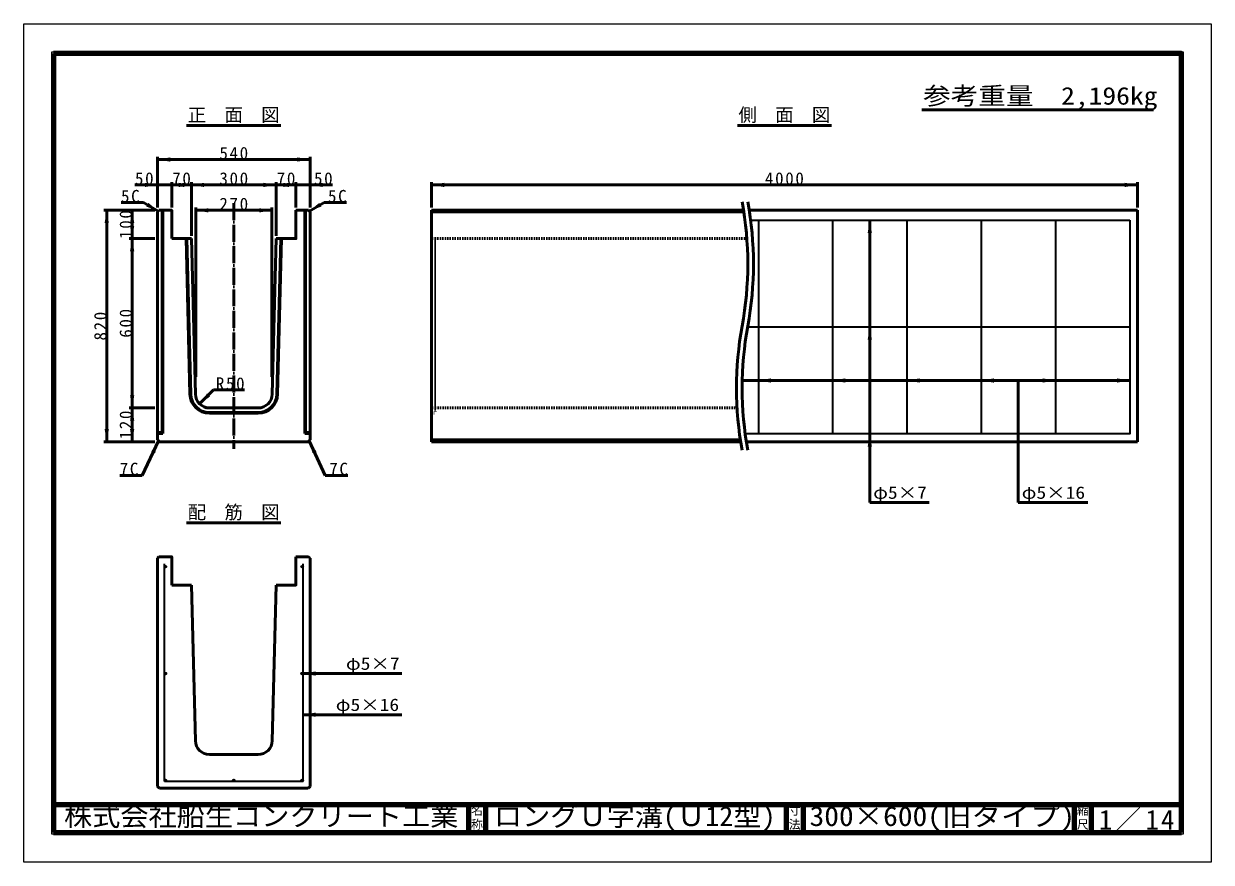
# Model space of a CAD drawing. Units: millimetres, scale not verified. Extents: x -2102 to 2102, y -1485 to 1485.
import ezdxf
from ezdxf.enums import TextEntityAlignment as Align

# ---------------------------------------------------------------- set-up
doc = ezdxf.new("R2010")
doc.units = ezdxf.units.MM
doc.header["$LTSCALE"] = 5
doc.linetypes.add('DOTTED', pattern=[1.75, 0.25, -1.5])
doc.linetypes.add('LONG_DASHED_DOTTED', pattern=[15.25, 12, -1.5, 0.25, -1.5])
doc.layers.add('0-0_V-nasSTD', color=7, linetype='Continuous', lineweight=50)
doc.layers.add('0-1_0', color=7, linetype='Continuous', lineweight=50)
doc.styles.add('ＭＳ ゴシック', font='')
doc.styles.get('ＭＳ ゴシック').set_extended_font_data('MS Gothic')

msp = doc.modelspace()

# ---------------------------------------------------------------- linework, layer by layer
at = {"layer": '0-0_V-nasSTD', "lineweight": 100}
for p, q in [((-1997.5, 1380), (-1997.5, -1380)), ((-1997.5, -1280), (1997.5, -1280)), ((-527.5, -1280), (-527.5, -1380)), ((-467.5, -1280), (-467.5, -1380)), ((597.5, -1280), (597.5, -1380)), ((657.5, -1280), (657.5, -1380)), ((1617.5, -1280), (1617.5, -1380)), ((1677.5, -1280), (1677.5, -1380)), ((-1997.5, -1380), (1997.5, -1380))]:
    msp.add_line(p, q, dxfattribs=at)
at = {"layer": '0-0_V-nasSTD'}
for p, q in [((-1628.654, 1014.105), (-1628.654, 834.105)), ((-1088.654, 1014.105), (-1088.654, 834.105)), ((-1088.654, 1004.105), (-1628.654, 1004.105)), ((-1628.654, 914.105), (-1708.654, 914.105)), ((-1578.654, 914.105), (-1628.654, 914.105)), ((-1578.654, 924.105), (-1578.654, 834.105)), ((-1508.654, 914.105), (-1578.654, 914.105)), ((-1508.654, 924.105), (-1508.654, 734.105)), ((-1208.654, 914.105), (-1508.654, 914.105)), ((-1208.654, 924.105), (-1208.654, 734.105)), ((-1138.654, 914.105), (-1208.654, 914.105)), ((-1138.654, 924.105), (-1138.654, 834.105)), ((-658.654, 924.105), (-658.654, 834.105)), ((1841.346, 914.105), (-658.654, 914.105)), ((1841.346, 924.105), (1841.346, 834.105)), ((-1758.116, 851.605), (-1678.116, 851.605)), ((-1626.154, 821.605), (-1678.116, 851.605)), ((-1091.154, 821.605), (-1039.193, 851.605)), ((-959.193, 851.605), (-1039.193, 851.605)), ((-1638.654, 824.105), (-1818.654, 824.105)), ((-1808.654, 824.105), (-1808.654, 4.105)), ((-1718.654, 824.105), (-1718.654, 724.105)), ((-1628.654, 819.105), (-1623.654, 824.105)), ((-1628.654, 819.105), (-1628.654, 11.105)), ((-1612.654, 824.105), (-1612.654, 37.105)), ((-1609.654, 824.105), (-1609.654, 34.105)), ((-1493.655, 834.105), (-1493.655, 234.105)), ((-1493.655, 824.105), (-1223.655, 824.105)), ((-1223.655, 834.105), (-1223.655, 234.105)), ((-1093.654, 824.105), (-1138.654, 824.105)), ((-1107.654, 34.105), (-1107.654, 824.105)), ((-1104.654, 37.105), (-1104.654, 824.105)), ((-1093.654, 824.105), (-1088.654, 819.105)), ((-1088.654, 11.105), (-1088.654, 819.105)), ((-658.654, 824.105), (-658.654, 4.105)), ((446.46, 824.105), (-658.654, 824.105)), ((447.238, 819.105), (-658.654, 819.105)), ((466.46, 824.105), (1841.346, 824.105)), ((1841.346, 4.105), (1841.346, 824.105)), ((893.346, 789.105), (893.346, -210.895)), ((-1638.654, 724.105), (-1728.654, 724.105)), ((-1718.654, 724.105), (-1718.654, 124.105)), ((-1508.654, 724.105), (-1578.654, 724.105)), ((-1527.66, 724.105), (-1513.867, 172.38)), ((-1524.659, 724.105), (-1510.868, 172.455)), ((-1508.654, 724.105), (-1494.873, 172.855)), ((-1208.654, 724.105), (-1222.436, 172.855)), ((-1192.649, 724.105), (-1206.441, 172.455)), ((-1189.648, 724.105), (-1203.441, 172.38)), ((1813.846, 221.355), (441.65, 221.355)), ((1419.346, 221.355), (1419.346, -210.895)), ((-1479.799, 138.31), (-1430.302, 187.808)), ((-1430.302, 187.808), (-1320.302, 187.808)), ((-1638.654, 124.105), (-1728.654, 124.105)), ((-1718.654, 124.105), (-1718.654, 4.105)), ((-1444.889, 124.105), (-1272.42, 124.105)), ((-1444.889, 108.105), (-1272.42, 108.105)), ((-1444.889, 105.105), (-1272.42, 105.105)), ((-1638.654, 4.105), (-1818.654, 4.105)), ((-1682.723, -114.603), (-1625.154, 7.605)), ((-1612.654, 37.105), (-1628.654, 37.105)), ((-1609.654, 34.105), (-1628.654, 34.105)), ((-1621.654, 4.105), (-1628.654, 11.105)), ((-1621.654, 4.105), (-1095.654, 4.105)), ((-1612.654, 37.105), (-1609.654, 34.105)), ((-1104.654, 37.105), (-1107.654, 34.105)), ((-1088.654, 34.105), (-1107.654, 34.105)), ((-1088.654, 37.105), (-1104.654, 37.105)), ((-1088.654, 11.105), (-1095.654, 4.105)), ((-1034.586, -114.603), (-1092.154, 7.605)), ((435.149, 11.105), (-658.654, 11.105)), ((436.232, 4.105), (-658.654, 4.105)), ((1841.346, 4.105), (456.232, 4.105)), ((-1762.723, -114.603), (-1682.723, -114.603)), ((-954.586, -114.603), (-1034.586, -114.603)), ((893.346, -210.895), (1103.346, -210.895)), ((1419.346, -210.895), (1665.346, -210.895)), ((-1628.654, -408.131), (-1623.654, -403.131)), ((-1628.654, -408.131), (-1628.654, -1216.131)), ((-1093.654, -403.131), (-1138.654, -403.131)), ((-1093.654, -403.131), (-1088.654, -408.131)), ((-1088.654, -1216.131), (-1088.654, -408.131)), ((-1508.654, -503.131), (-1578.654, -503.131)), ((-1508.654, -503.131), (-1494.873, -1054.38)), ((-1208.654, -503.131), (-1222.436, -1054.38)), ((-1113.654, -816.631), (-763.654, -816.631)), ((-1113.654, -962.389), (-763.654, -962.389)), ((-1444.889, -1103.131), (-1272.42, -1103.131)), ((-1621.654, -1223.131), (-1628.654, -1216.131)), ((-1088.654, -1216.131), (-1095.654, -1223.131)), ((-1621.654, -1223.131), (-1095.654, -1223.131))]:
    msp.add_line(p, q, dxfattribs=at)
at = {"layer": '0-0_V-nasSTD', "linetype": 'LONG_DASHED_DOTTED'}
msp.add_line((-1358.654, 849.105), (-1358.654, -20.895), dxfattribs=at)
at = {"layer": '0-0_V-nasSTD', "lineweight": 35}
for p, q in [((471.459, 789.105), (1813.846, 789.105)), ((498.846, 789.105), (498.846, 32.105)), ((761.846, 789.105), (761.846, 32.105)), ((1024.846, 789.105), (1024.846, 32.105)), ((1287.846, 789.105), (1287.846, 32.105)), ((1550.846, 789.105), (1550.846, 32.105)), ((1813.846, 410.605), (460.709, 410.605)), ((-1603.654, -1198.131), (-1603.654, -428.131)), ((-1113.654, -1198.131), (-1113.654, -428.131)), ((-1603.654, -1198.131), (-1113.654, -1198.131))]:
    msp.add_line(p, q, dxfattribs=at)
at = {"layer": '0-0_V-nasSTD', "linetype": 'DOTTED'}
for p, q in [((458.022, 724.105), (-658.654, 724.105)), ((-646.154, 724.105), (-646.154, 105.105)), ((423.356, 124.105), (-658.654, 124.105)), ((-658.654, 105.105), (-646.154, 105.105))]:
    msp.add_line(p, q, dxfattribs=at)
at = {"layer": '0-0_V-nasSTD', "lineweight": 18}
for points in [[(-2102.5, -1485), (-2102.5, 1485), (2102.5, 1485), (2102.5, -1485)], [(-2002.5, -1385), (-2002.5, 1385), (2002.5, 1385), (2002.5, -1385)]]:
    msp.add_lwpolyline(points, close=True, dxfattribs=at)
at = {"layer": '0-0_V-nasSTD', "lineweight": 100}
msp.add_lwpolyline([(1997.5, -1380), (1997.5, 1380), (-1997.5, 1380)], dxfattribs=at)
at = {"layer": '0-0_V-nasSTD'}
for points in [[(-1138.654, 914.105), (-1088.654, 914.105), (-1008.654, 914.105)], [(-1623.654, 824.105), (-1578.654, 824.105), (-1578.654, 724.105)], [(-1138.654, 824.105), (-1138.654, 724.105), (-1208.654, 724.105)], [(-1623.654, -403.131), (-1578.654, -403.131), (-1578.654, -503.131)], [(-1138.654, -403.131), (-1138.654, -503.131), (-1208.654, -503.131)]]:
    msp.add_lwpolyline(points, dxfattribs=at)
at = {"layer": '0-0_V-nasSTD', "lineweight": 35}
msp.add_lwpolyline([(1813.846, 789.105), (1813.846, 32.105), (452.149, 32.105)], dxfattribs=at)
for centre in [(-1600.654, -438.131), (-1116.654, -438.131), (-1600.654, -816.631), (-1116.654, -816.631), (-1600.654, -1195.131), (-1358.654, -1195.131), (-1116.654, -1195.131)]:
    msp.add_circle(centre, 3, dxfattribs=at)
at = {"layer": '0-0_V-nasSTD'}
for centre, radius, start, end in [((-758.654, 634.105), 1220, 349.61114, 10.38886), ((-738.654, 634.105), 1220, 349.61114, 10.38886), ((1641.346, 194.105), 1220, 169.61114, 190.38886), ((1661.346, 194.105), 1220, 169.61114, 190.38886), ((-1444.889, 174.105), 69, 181.4321, 270), ((-1444.889, 174.105), 66, 181.4321, 270), ((-1444.889, 174.105), 50, 181.4321, 270), ((-1272.42, 174.105), 50, 270, 358.5679), ((-1272.42, 174.105), 66, 270, 358.5679), ((-1272.42, 174.105), 69, 270, 358.5679), ((-1444.889, -1053.131), 50, 181.4321, 270), ((-1272.42, -1053.131), 50, 270, 358.5679)]:
    msp.add_arc(centre, radius, start, end, dxfattribs=at)
for points in [[(-1628.654, 1004.105), (-1583.654, 996.605), (-1583.654, 1011.605)], [(-1133.654, 996.605), (-1133.654, 1011.605), (-1088.654, 1004.105)], [(-1673.654, 906.605), (-1673.654, 921.605), (-1628.654, 914.105)], [(-1578.654, 914.105), (-1533.654, 906.605), (-1533.654, 921.605)], [(-1553.654, 906.605), (-1553.654, 921.605), (-1508.654, 914.105)], [(-1508.654, 914.105), (-1463.654, 906.605), (-1463.654, 921.605)], [(-1253.654, 906.605), (-1253.654, 921.605), (-1208.654, 914.105)], [(-1208.654, 914.105), (-1163.654, 906.605), (-1163.654, 921.605)], [(-1183.654, 906.605), (-1183.654, 921.605), (-1138.654, 914.105)], [(-1088.654, 914.105), (-1043.654, 906.605), (-1043.654, 921.605)], [(-658.654, 914.105), (-613.654, 906.605), (-613.654, 921.605)], [(1796.346, 906.605), (1796.346, 921.605), (1841.346, 914.105)], [(-1668.875, 837.61), (-1661.375, 850.6), (-1626.154, 821.605)], [(-1091.154, 821.605), (-1055.933, 850.6), (-1048.433, 837.61)], [(-1816.154, 779.105), (-1808.654, 824.105), (-1801.154, 779.105)], [(-1726.154, 779.105), (-1718.654, 824.105), (-1711.154, 779.105)], [(-1493.655, 824.105), (-1448.655, 816.605), (-1448.655, 831.605)], [(-1268.655, 816.605), (-1268.655, 831.605), (-1223.655, 824.105)], [(-1726.154, 769.105), (-1718.654, 724.105), (-1711.154, 769.105)], [(885.846, 744.105), (893.346, 789.105), (900.846, 744.105)], [(-1726.154, 679.105), (-1718.654, 724.105), (-1711.154, 679.105)], [(885.846, 365.605), (893.346, 410.605), (900.846, 365.605)], [(498.846, 221.355), (543.846, 213.855), (543.846, 228.855)], [(761.846, 221.355), (806.846, 213.855), (806.846, 228.855)], [(1024.846, 221.355), (1069.846, 213.855), (1069.846, 228.855)], [(1287.846, 221.355), (1332.846, 213.855), (1332.846, 228.855)], [(1505.846, 213.855), (1505.846, 228.855), (1550.846, 221.355)], [(1768.846, 213.855), (1768.846, 228.855), (1813.846, 221.355)], [(-1726.154, 169.105), (-1718.654, 124.105), (-1711.154, 169.105)], [(-1479.799, 138.31), (-1453.283, 175.433), (-1442.676, 164.827)], [(-1726.154, 79.105), (-1718.654, 124.105), (-1711.154, 79.105)], [(-1816.154, 49.105), (-1808.654, 4.105), (-1801.154, 49.105)], [(-1726.154, 49.105), (-1718.654, 4.105), (-1711.154, 49.105)], [(-1651.116, -29.908), (-1637.546, -36.301), (-1625.154, 7.605)], [(-1092.154, 7.605), (-1079.762, -36.301), (-1066.192, -29.908)], [(885.846, -12.895), (893.346, 32.105), (900.846, -12.895)], [(-1603.654, -438.131), (-1603.117, -436.417), (-1602.721, -440.305)], [(-1603.117, -436.417), (-1601.109, -435.165), (-1598.818, -435.759)], [(-1603.117, -436.417), (-1598.818, -435.759), (-1597.67, -437.827)], [(-1603.117, -436.417), (-1602.721, -440.305), (-1600.502, -441.127)], [(-1603.117, -436.417), (-1600.502, -441.127), (-1598.378, -440.085)], [(-1603.117, -436.417), (-1598.378, -440.085), (-1597.67, -437.827)], [(-1119.639, -438.434), (-1118.931, -436.177), (-1114.192, -439.845)], [(-1119.639, -438.434), (-1118.491, -440.503), (-1114.192, -439.845)], [(-1118.931, -436.177), (-1116.806, -435.135), (-1114.192, -439.845)], [(-1118.491, -440.503), (-1116.2, -441.096), (-1114.192, -439.845)], [(-1116.806, -435.135), (-1114.587, -435.956), (-1114.192, -439.845)], [(-1114.587, -435.956), (-1114.192, -439.845), (-1113.654, -438.131)], [(-1603.654, -816.631), (-1603.117, -814.917), (-1602.721, -818.805)], [(-1603.117, -814.917), (-1601.109, -813.665), (-1598.818, -814.259)], [(-1603.117, -814.917), (-1598.818, -814.259), (-1597.67, -816.327)], [(-1603.117, -814.917), (-1602.721, -818.805), (-1600.502, -819.627)], [(-1603.117, -814.917), (-1600.502, -819.627), (-1598.378, -818.585)], [(-1603.117, -814.917), (-1598.378, -818.585), (-1597.67, -816.327)], [(-1119.639, -816.934), (-1118.931, -814.677), (-1114.192, -818.345)], [(-1119.639, -816.934), (-1118.491, -819.003), (-1114.192, -818.345)], [(-1118.931, -814.677), (-1116.806, -813.635), (-1114.192, -818.345)], [(-1118.491, -819.003), (-1116.2, -819.596), (-1114.192, -818.345)], [(-1116.806, -813.635), (-1114.587, -814.456), (-1114.192, -818.345)], [(-1114.587, -814.456), (-1114.192, -818.345), (-1113.654, -816.631)], [(-1113.654, -816.631), (-1068.654, -824.131), (-1068.654, -809.131)], [(-1113.654, -962.389), (-1068.654, -969.889), (-1068.654, -954.889)], [(-1603.654, -1195.131), (-1603.348, -1193.81), (-1598.94, -1197.593)], [(-1603.654, -1195.131), (-1603.593, -1195.735), (-1598.94, -1197.593)], [(-1603.593, -1195.735), (-1603.411, -1196.314), (-1598.94, -1197.593)], [(-1603.411, -1196.314), (-1603.117, -1196.845), (-1598.94, -1197.593)], [(-1603.348, -1193.81), (-1602.11, -1192.508), (-1598.94, -1197.593)], [(-1603.117, -1196.845), (-1602.721, -1197.305), (-1598.94, -1197.593)], [(-1602.721, -1197.305), (-1602.241, -1197.677), (-1598.94, -1197.593)], [(-1602.241, -1197.677), (-1601.696, -1197.944), (-1598.94, -1197.593)], [(-1602.11, -1192.508), (-1600.351, -1192.146), (-1598.94, -1197.593)], [(-1601.696, -1197.944), (-1601.109, -1198.096), (-1598.94, -1197.593)], [(-1601.109, -1198.096), (-1600.654, -1198.131), (-1598.94, -1197.593)], [(-1600.351, -1192.146), (-1598.94, -1197.593), (-1598.7, -1192.855)], [(-1598.94, -1197.593), (-1598.7, -1192.855), (-1597.75, -1194.379)], [(-1598.94, -1197.593), (-1597.841, -1196.173), (-1597.75, -1194.379)], [(-1361.62, -1195.585), (-1361.027, -1193.295), (-1360.368, -1197.593)], [(-1361.027, -1193.295), (-1360.368, -1197.593), (-1358.958, -1192.146)], [(-1360.368, -1197.593), (-1358.958, -1192.146), (-1356.7, -1192.855)], [(-1360.368, -1197.593), (-1356.7, -1192.855), (-1355.658, -1194.979)], [(-1360.368, -1197.593), (-1356.48, -1197.198), (-1355.658, -1194.979)], [(-1360.368, -1197.593), (-1358.654, -1198.131), (-1356.48, -1197.198)], [(-1119.639, -1194.827), (-1118.931, -1193.177), (-1116.05, -1198.069)], [(-1119.639, -1194.827), (-1119.277, -1196.587), (-1116.05, -1198.069)], [(-1119.277, -1196.587), (-1117.975, -1197.824), (-1116.05, -1198.069)], [(-1118.931, -1193.177), (-1117.406, -1192.227), (-1116.05, -1198.069)], [(-1117.975, -1197.824), (-1116.654, -1198.131), (-1116.05, -1198.069)], [(-1117.406, -1192.227), (-1116.05, -1198.069), (-1115.612, -1192.318)], [(-1116.05, -1198.069), (-1115.612, -1192.318), (-1114.192, -1193.417)], [(-1116.05, -1198.069), (-1114.192, -1193.417), (-1113.654, -1195.131)], [(-1116.05, -1198.069), (-1113.689, -1195.585), (-1113.654, -1195.131)], [(-1116.05, -1198.069), (-1113.841, -1196.173), (-1113.689, -1195.585)], [(-1116.05, -1198.069), (-1114.108, -1196.718), (-1113.841, -1196.173)], [(-1116.05, -1198.069), (-1114.48, -1197.198), (-1114.108, -1196.718)], [(-1116.05, -1198.069), (-1114.94, -1197.593), (-1114.48, -1197.198)], [(-1116.05, -1198.069), (-1115.471, -1197.888), (-1114.94, -1197.593)]]:
    msp.add_solid(points, dxfattribs=at)
at = {"layer": '0-1_0'}
for p, q in [((1078.036, 1179.753), (1898.036, 1179.753)), ((-1525.654, 1124.105), (-1191.654, 1124.105)), ((424.346, 1124.105), (758.346, 1124.105)), ((-1525.654, -283.131), (-1191.654, -283.131))]:
    msp.add_line(p, q, dxfattribs=at)

# ---------------------------------------------------------------- texts
at = {"layer": '0-0_V-nasSTD', "style": 'ＭＳ ゴシック'}
for s, height, width, p in [('参考重量\u30002,196kg', 62.32, 1.15, (1082.036, 1179.753)), ('φ5×7', 43.99, 1.15, (905.346, -210.895)), ('φ5×16', 43.99, 1.15, (1431.346, -210.895)), ('φ5×7', 43.99, 1.15, (-961.654, -816.631)), ('φ5×16', 43.99, 1.15, (-997.654, -962.389)), ('株式会社船生コンクリート工業', 69.65, 1.05, (-1960, -1377.5)), ('ロングＵ字溝(Ｕ12型)', 69.65, 1.05, (-437.5, -1377.5)), ('300×600(旧タイプ)', 69.65, 1.1, (680, -1377.5))]:
    msp.add_text(s, height=height, dxfattribs=dict(at, width=width)).set_placement(p, align=Align.BOTTOM_LEFT)
for s, height, p in [('正\u3000面\u3000図', 47.65, (-1521.658, 1124.105)), ('側\u3000面\u3000図', 47.65, (428.342, 1124.105)), ('配\u3000筋\u3000図', 47.65, (-1521.658, -283.131)), ('名', 30.79, (-518.518, -1326.001)), ('寸', 30.79, (606.482, -1326.001)), ('縮', 30.79, (1626.482, -1326.001)), ('称', 30.79, (-518.524, -1375.99)), ('法', 30.79, (606.476, -1375.99)), ('尺', 30.79, (1626.476, -1375.99))]:
    msp.add_text(s, height=height, dxfattribs=at).set_placement(p, align=Align.BOTTOM_LEFT)
at = {"layer": '0-0_V-nasSTD', "attachment_point": 7, "style": 'ＭＳ ゴシック'}
for s, insert, char_height in [('\\T1.2;540', (-1409.641, 1004.105), 43.99), ('\\T1.2;50', (-1708.654, 914.105), 43.99), ('\\T1.2;70', (-1576.654, 914.105), 43.99), ('\\T1.2;300', (-1409.641, 914.105), 43.99), ('\\T1.2;70', (-1206.654, 914.105), 43.99), ('\\T1.2;50', (-1074.654, 914.105), 43.99), ('\\T1.2;4000', (522.24, 914.105), 43.99), ('\\T1.2;5C', (-1758.116, 851.605), 43.99), ('\\T1.2;5C', (-1025.193, 851.605), 43.99), ('\\T1.2;270', (-1409.641, 824.105), 43.99), ('\\T1.2;R50', (-1422.302, 187.808), 43.99), ('\\T1.2;7C', (-1762.723, -114.603), 43.99), ('\\T1.2;7C', (-1020.586, -114.603), 43.99), ('\\T1.16;1／14', (1704.533, -1377.418), 69.65)]:
    msp.add_mtext(s, dxfattribs=dict(at, insert=insert, char_height=char_height))
at = {"layer": '0-0_V-nasSTD', "char_height": 43.99, "attachment_point": 7, "rotation": 90, "style": 'ＭＳ ゴシック'}
for s, insert in [('\\T1.2;100', (-1718.654, 723.092)), ('\\T1.2;600', (-1718.654, 373.092)), ('\\T1.2;820', (-1808.654, 363.092)), ('\\T1.2;120', (-1718.654, 13.092))]:
    msp.add_mtext(s, dxfattribs=dict(at, insert=insert))

doc.saveas('drawing.dxf')
